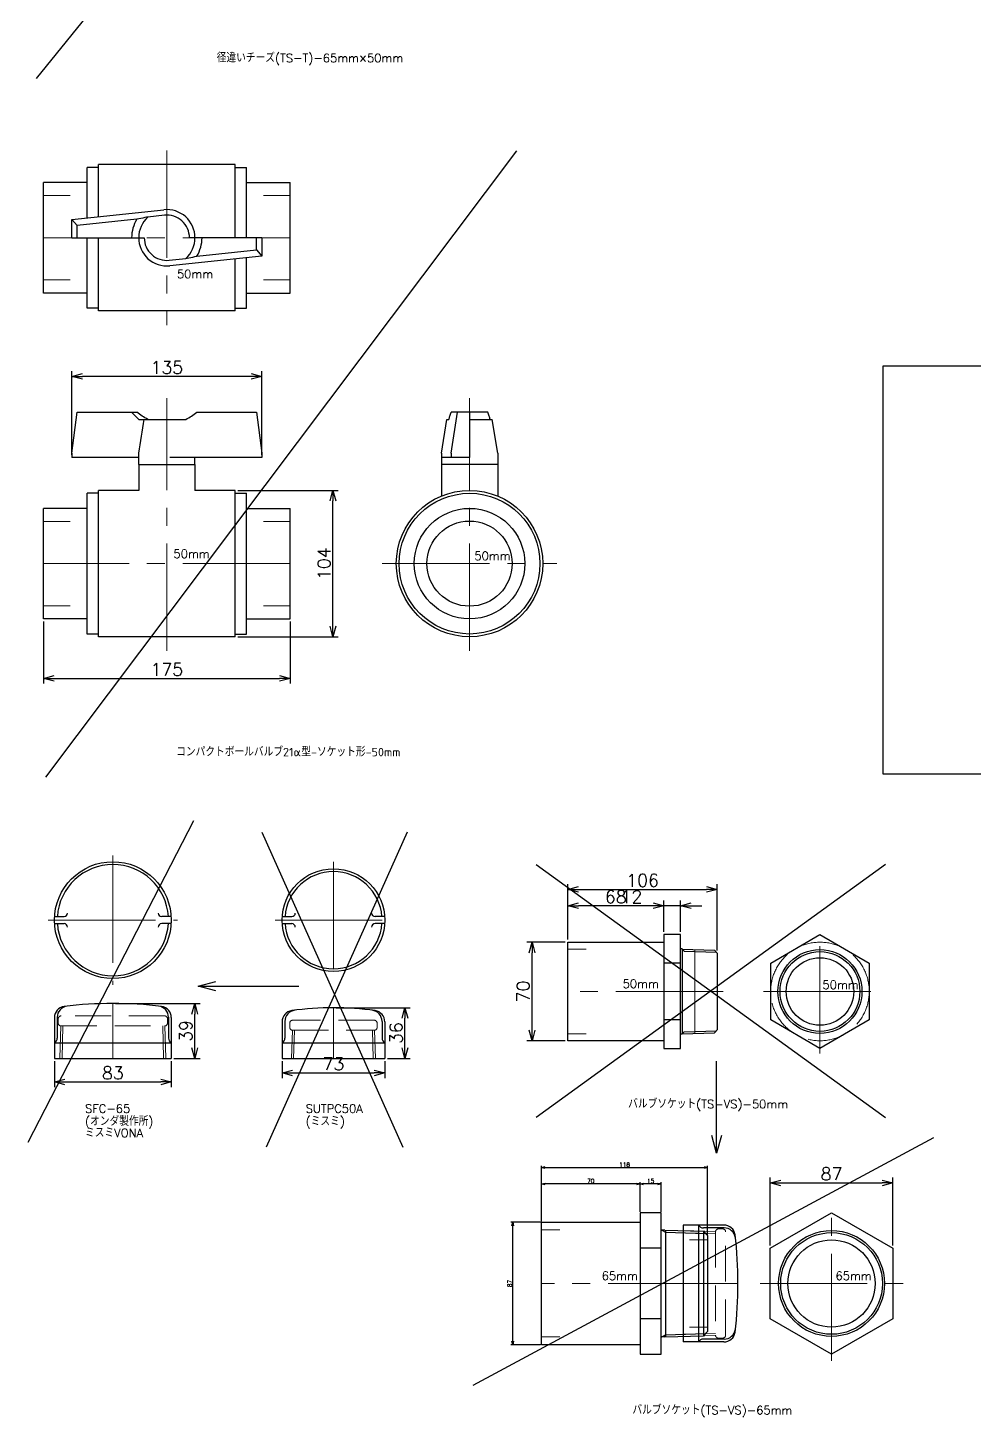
# Model space of a CAD drawing. Header units: millimetres. Extents: x -8731 to 85711, y -14522 to 31379.
# Drawn here: x 47389 to 48061, y -2396 to -1409 of the extents above; entities that cross this region are included whole.
import ezdxf

# ---------------------------------------------------------------- set-up
doc = ezdxf.new("R2010")
doc.units = ezdxf.units.MM
doc.header["$LTSCALE"] = 4
doc.header["$PDMODE"] = 99
doc.header["$PDSIZE"] = 1
doc.linetypes.add('CENTER2', pattern=[28.575, 19.05, -3.175, 3.175, -3.175])
doc.linetypes.add('HIDDEN', pattern=[9.525, 6.35, -3.175])
for name, color, linetype, lineweight in [('01_NORMAL', 7, 'Continuous', 25), ('04_HIDDEN', 2, 'HIDDEN', 13), ('05_CENTER', 4, 'CENTER2', 13), ('08_DIM', 3, 'Continuous', 13)]:
    doc.layers.add(name, color=color, linetype=linetype, lineweight=lineweight)
doc.layers.add('10_DRAFT', color=8, linetype='Continuous', lineweight=0, plot=False)
doc.styles.add('KSS_TXT', font='txt.shx', dxfattribs={"bigfont": 'extfont2.shx'})
doc.dimstyles.new('KSS_DIM', dxfattribs={"dimscale": 3, "dimtxt": 3, "dimasz": 2.5, "dimexe": 1.25, "dimexo": 0.625, "dimtad": 1, "dimdsep": 46, "dimtxsty": 'KSS_TXT', "dimblk": 'OPEN30', "dimcen": 0, "dimazin": 2, "dimtfac": 0.75, "dimtmove": 0, "dimatfit": 3, "dimldrblk": 'OPEN30', "dimfxl": 1, "dimtolj": 1, "dimarcsym": 0})

# ---------------------------------------------------------------- blocks, each defined once
blk = doc.blocks.new('SFC-65a_1')
at = {"color": 0}
for p, q in [((-41.5, 29.03), (-41.5, 0)), ((-39.5, 29.24), (-39.5, 14.46)), ((39.5, 29.24), (39.5, 14.46)), ((41.5, 29.03), (41.5, 0)), ((-41.5, 11), (41.5, 11)), ((-41.5, 0), (41.5, 0))]:
    blk.add_line(p, q, dxfattribs=at)
for centre, radius, start, end in [((-33.5, 29.03), 8, 97.91371, 180.00002), ((-31.5, 29.24), 8, 97.35517, 179.99996), ((0, -254.39), 293.39, 83.22697, 96.77305), ((31.5, 29.24), 8, 0.00004, 82.64485), ((33.5, 29.03), 8, 0, 82.08631), ((-43.5, 14.46), 4, 300.00007, 359.99998), ((43.5, 14.46), 4, 180.00004, 239.99991)]:
    blk.add_arc(centre, radius, start, end, dxfattribs=at)
at = {"layer": '04_HIDDEN', "color": 0}
for p, q in [((36.79, 30.2), (-36.78, 30.2)), ((-38.78, 28.2), (-38.78, 25.09)), ((-37.59, 0.09), (-36.96, 23.1)), ((-36.78, 23.09), (36.79, 23.09)), ((-36.06, 0.09), (-35.44, 23.09)), ((36.06, 0.09), (35.44, 23.09)), ((37.59, 0.09), (36.96, 23.1)), ((38.79, 25.09), (38.79, 28.2))]:
    blk.add_line(p, q, dxfattribs=at)
for centre, start, end in [((-36.78, 28.2), 90, 180), ((36.79, 28.2), 0, 90), ((-36.78, 25.09), 180, 270), ((36.79, 25.09), 270, 0)]:
    blk.add_arc(centre, 2, start, end, dxfattribs=at)
at = {"layer": '10_DRAFT'}
blk.add_line((0, 39), (0, 0), dxfattribs=at)
blk = doc.blocks.new('バルブソケット(TS-VS)-65mma_1')
at = {"color": 0}
for p, q in [((70, 50.21), (70, -50.21)), ((85, 50.21), (70, 50.21)), ((85, -50.21), (85, 50.21)), ((0, -43.5), (0, 43.5)), ((0, 43.5), (70, 43.5)), ((87.69, 37.99), (85, 37.99)), ((85.42, 37.99), (88, 36.5)), ((87.69, 37.99), (115, 37.14)), ((88, 37.98), (88, -37.98)), ((88, 36.5), (116.48, 35.61)), ((115, 37.14), (115, -37.14)), ((115, 37.14), (118, 34.05)), ((118, 34.05), (118, -34.05)), ((85, 25.1), (70, 25.1)), ((85, -25.1), (70, -25.1)), ((87.69, -37.99), (85, -37.99)), ((85.42, -37.99), (88, -36.5)), ((87.69, -37.99), (115, -37.14)), ((88, -36.5), (116.48, -35.61)), ((115, -37.14), (118, -34.05)), ((70, -43.5), (0, -43.5)), ((70, -50.21), (85, -50.21))]:
    blk.add_line(p, q, dxfattribs=at)
at = {"layer": '05_CENTER', "color": 0}
blk.add_line((123.49, 0), (0, 0), dxfattribs=at)
at = {"layer": '10_DRAFT'}
for p, q in [((0, 38), (12.94, 38)), ((100.54, -37.59), (100.54, 37.59)), ((105.06, 31), (118, 31)), ((0, -38), (12.94, -38)), ((105.06, -31), (118, -31))]:
    blk.add_line(p, q, dxfattribs=at)
at = {"layer": '10_DRAFT', "style": 'KSS_TXT'}
blk.add_text('65mm', height=6, dxfattribs=at).set_placement((42.71, 2.46))
blk = doc.blocks.new('SFC-65b_1')
at = {"color": 0}
for p, q in [((-41.42, 2.5), (-34.69, 2.5)), ((41.42, 2.5), (34.69, 2.5)), ((-41.42, -2.5), (-34.69, -2.5)), ((41.42, -2.5), (34.69, -2.5))]:
    blk.add_line(p, q, dxfattribs=at)
blk.add_circle((0, 0), 41.5, dxfattribs=at)
for centre, radius, start, end in [((0, 0), 39.5, 3.62875, 176.37125), ((-34.69, 5), 2.5, 270.00002, 0), ((34.69, 5), 2.5, 180, 269.99998), ((0, 0), 39.5, 183.62874, 356.37126), ((-34.69, -5), 2.5, 0, 89.99998), ((34.69, -5), 2.5, 90.00002, 180)]:
    blk.add_arc(centre, radius, start, end, dxfattribs=at)
at = {"layer": '05_CENTER', "color": 0}
for p, q in [((0, 45.88), (0, -45.88)), ((-45.88, 0), (45.88, 0))]:
    blk.add_line(p, q, dxfattribs=at)
blk = doc.blocks.new('_Open30')
at = {"color": 0, "linetype": 'ByBlock', "lineweight": -2}
for p, q in [((-1, 0.268), (0, 0)), ((0, 0), (-1, -0.268)), ((0, 0), (-1, 0))]:
    blk.add_line(p, q, dxfattribs=at)
blk = doc.blocks.new('バルブソケット(TS-VS)-65mmb_1')
at = {"color": 0}
for p, q in [((-43.5, 25.11), (0, 50.23)), ((0, 50.23), (43.5, 25.11)), ((-43.5, -25.11), (-43.5, 25.11)), ((43.5, 25.11), (43.5, -25.11)), ((0, -50.23), (-43.5, -25.11)), ((43.5, -25.11), (0, -50.23))]:
    blk.add_line(p, q, dxfattribs=at)
for radius in [37.59, 36.11, 31]:
    blk.add_circle((0, 0), radius, dxfattribs=at)
at = {"layer": '05_CENTER', "color": 0}
for p, q in [((0, -55.02), (0, 55.02)), ((-50.8, 0), (50.8, 0))]:
    blk.add_line(p, q, dxfattribs=at)
at = {"layer": '10_DRAFT', "style": 'KSS_TXT'}
blk.add_text('65mm', height=6, dxfattribs=at).set_placement((2.84, 2.46))
blk = doc.blocks.new('*D1099')
at = {"layer": '08_DIM', "color": 0, "lineweight": -2, "transparency": 16777216}
for p, q in [((47916.44, -2273.98), (47916.44, -2225.73)), ((47923.94, -2229.48), (47995.94, -2229.48)), ((48003.44, -2273.98), (48003.44, -2225.73))]:
    blk.add_line(p, q, dxfattribs=at)
at = {"layer": 'Defpoints', "color": 0, "transparency": 16777216}
for p in [(48003.44, -2229.48), (47916.44, -2275.86), (48003.44, -2275.86)]:
    blk.add_point(p, dxfattribs=at)
at = {"layer": '08_DIM', "color": 0, "lineweight": -2, "transparency": 16777216, "xscale": 7.5, "yscale": 7.5, "zscale": 7.5, "rotation": 180}
blk.add_blockref('_Open30', (47916.44, -2229.48), dxfattribs=at)
at = {"layer": '08_DIM', "color": 0, "lineweight": -2, "transparency": 16777216, "xscale": 7.5, "yscale": 7.5, "zscale": 7.5}
blk.add_blockref('_Open30', (48003.44, -2229.48), dxfattribs=at)
at = {"layer": '08_DIM', "color": 0, "transparency": 16777216, "insert": (47959.94, -2223.11), "char_height": 9, "attachment_point": 5, "style": 'KSS_TXT'}
blk.add_mtext('\\A1;87', dxfattribs=at)
blk = doc.blocks.new('*D1100')
at = {"layer": '08_DIM', "color": 0, "lineweight": -2, "transparency": 16777216}
for p, q in [((47753.94, -2256.85), (47753.94, -2217.38)), ((47756.44, -2218.63), (47869.44, -2218.63)), ((47871.94, -2266.3), (47871.94, -2217.38))]:
    blk.add_line(p, q, dxfattribs=at)
at = {"layer": 'Defpoints', "color": 0, "transparency": 16777216}
for p in [(47871.94, -2218.63), (47753.94, -2257.47), (47871.94, -2266.93)]:
    blk.add_point(p, dxfattribs=at)
at = {"layer": '08_DIM', "color": 0, "lineweight": -2, "transparency": 16777216, "xscale": 2.5, "yscale": 2.5, "zscale": 2.5, "rotation": 180}
blk.add_blockref('_Open30', (47753.94, -2218.63), dxfattribs=at)
at = {"layer": '08_DIM', "color": 0, "lineweight": -2, "transparency": 16777216, "xscale": 2.5, "yscale": 2.5, "zscale": 2.5}
blk.add_blockref('_Open30', (47871.94, -2218.63), dxfattribs=at)
at = {"layer": '08_DIM', "color": 0, "transparency": 16777216, "insert": (47812.94, -2216.51), "char_height": 3, "attachment_point": 5, "style": 'KSS_TXT'}
blk.add_mtext('\\A1;118', dxfattribs=at)
blk = doc.blocks.new('*D1101')
at = {"layer": '08_DIM', "color": 0, "lineweight": -2, "transparency": 16777216}
for p, q in [((47753.94, -2256.85), (47753.94, -2229.01)), ((47821.44, -2230.26), (47756.44, -2230.26)), ((47823.94, -2250.13), (47823.94, -2229.01))]:
    blk.add_line(p, q, dxfattribs=at)
at = {"layer": 'Defpoints', "color": 0, "transparency": 16777216}
for p in [(47753.94, -2230.26), (47753.94, -2257.47), (47823.94, -2250.76)]:
    blk.add_point(p, dxfattribs=at)
at = {"layer": '08_DIM', "color": 0, "lineweight": -2, "transparency": 16777216, "xscale": 2.5, "yscale": 2.5, "zscale": 2.5, "rotation": 180}
blk.add_blockref('_Open30', (47753.94, -2230.26), dxfattribs=at)
at = {"layer": '08_DIM', "color": 0, "lineweight": -2, "transparency": 16777216, "xscale": 2.5, "yscale": 2.5, "zscale": 2.5}
blk.add_blockref('_Open30', (47823.94, -2230.26), dxfattribs=at)
at = {"layer": '08_DIM', "color": 0, "transparency": 16777216, "insert": (47788.94, -2228.14), "char_height": 3, "attachment_point": 5, "style": 'KSS_TXT'}
blk.add_mtext('\\A1;70', dxfattribs=at)
blk = doc.blocks.new('*D1102')
at = {"layer": '08_DIM', "color": 0, "lineweight": -2, "transparency": 16777216}
for p, q in [((47823.94, -2250.13), (47823.94, -2229.01)), ((47836.44, -2230.26), (47826.44, -2230.26)), ((47838.94, -2250.13), (47838.94, -2229.01))]:
    blk.add_line(p, q, dxfattribs=at)
at = {"layer": 'Defpoints', "color": 0, "transparency": 16777216}
for p in [(47823.94, -2230.26), (47823.94, -2250.76), (47838.94, -2250.76)]:
    blk.add_point(p, dxfattribs=at)
at = {"layer": '08_DIM', "color": 0, "lineweight": -2, "transparency": 16777216, "xscale": 2.5, "yscale": 2.5, "zscale": 2.5, "rotation": 180}
blk.add_blockref('_Open30', (47823.94, -2230.26), dxfattribs=at)
at = {"layer": '08_DIM', "color": 0, "lineweight": -2, "transparency": 16777216, "xscale": 2.5, "yscale": 2.5, "zscale": 2.5}
blk.add_blockref('_Open30', (47838.94, -2230.26), dxfattribs=at)
at = {"layer": '08_DIM', "color": 0, "transparency": 16777216, "insert": (47831.44, -2228.14), "char_height": 3, "attachment_point": 5, "style": 'KSS_TXT'}
blk.add_mtext('\\A1;15', dxfattribs=at)
blk = doc.blocks.new('*D1103')
at = {"layer": '08_DIM', "color": 0, "lineweight": -2, "transparency": 16777216}
for p, q in [((47753.31, -2257.47), (47732.23, -2257.47)), ((47733.48, -2341.97), (47733.48, -2259.97)), ((47753.31, -2344.47), (47732.23, -2344.47))]:
    blk.add_line(p, q, dxfattribs=at)
at = {"layer": 'Defpoints', "color": 0, "transparency": 16777216}
for p in [(47733.48, -2257.47), (47753.94, -2257.47), (47753.94, -2344.47)]:
    blk.add_point(p, dxfattribs=at)
at = {"layer": '08_DIM', "color": 0, "lineweight": -2, "transparency": 16777216, "xscale": 2.5, "yscale": 2.5, "zscale": 2.5}
for p, rotation in [((47733.48, -2257.47), 90), ((47733.48, -2344.47), 270)]:
    blk.add_blockref('_Open30', p, dxfattribs=dict(at, rotation=rotation))
at = {"layer": '08_DIM', "color": 0, "transparency": 16777216, "insert": (47731.36, -2300.97), "char_height": 3, "attachment_point": 5, "rotation": 90, "style": 'KSS_TXT'}
blk.add_mtext('\\A1;87', dxfattribs=at)
blk = doc.blocks.new('*D1104')
at = {"layer": '08_DIM', "color": 0, "lineweight": -2, "transparency": 16777216}
for p, q in [((47451.36, -2102.08), (47511.44, -2102.08)), ((47507.69, -2133.58), (47507.69, -2109.58)), ((47492.86, -2141.08), (47511.44, -2141.08))]:
    blk.add_line(p, q, dxfattribs=at)
at = {"layer": 'Defpoints', "color": 0, "transparency": 16777216}
for p in [(47449.48, -2102.08), (47507.69, -2102.08), (47490.98, -2141.08)]:
    blk.add_point(p, dxfattribs=at)
at = {"layer": '08_DIM', "color": 0, "lineweight": -2, "transparency": 16777216, "xscale": 7.5, "yscale": 7.5, "zscale": 7.5}
for p, rotation in [((47507.69, -2102.08), 90), ((47507.69, -2141.08), 270)]:
    blk.add_blockref('_Open30', p, dxfattribs=dict(at, rotation=rotation))
at = {"layer": '08_DIM', "color": 0, "transparency": 16777216, "insert": (47501.32, -2121.58), "char_height": 9, "attachment_point": 5, "rotation": 90, "style": 'KSS_TXT'}
blk.add_mtext('\\A1;39', dxfattribs=at)
blk = doc.blocks.new('*D1105')
at = {"layer": '08_DIM', "color": 0, "lineweight": -2, "transparency": 16777216}
for p, q in [((47407.98, -2142.96), (47407.98, -2161.54)), ((47490.98, -2142.96), (47490.98, -2161.54)), ((47415.48, -2157.79), (47483.48, -2157.79))]:
    blk.add_line(p, q, dxfattribs=at)
at = {"layer": 'Defpoints', "color": 0, "transparency": 16777216}
for p in [(47407.98, -2141.08), (47490.98, -2141.08), (47490.98, -2157.79)]:
    blk.add_point(p, dxfattribs=at)
at = {"layer": '08_DIM', "color": 0, "lineweight": -2, "transparency": 16777216, "xscale": 7.5, "yscale": 7.5, "zscale": 7.5, "rotation": 180}
blk.add_blockref('_Open30', (47407.98, -2157.79), dxfattribs=at)
at = {"layer": '08_DIM', "color": 0, "lineweight": -2, "transparency": 16777216, "xscale": 7.5, "yscale": 7.5, "zscale": 7.5}
blk.add_blockref('_Open30', (47490.98, -2157.79), dxfattribs=at)
at = {"layer": '08_DIM', "color": 0, "transparency": 16777216, "insert": (47449.48, -2151.42), "char_height": 9, "attachment_point": 5, "style": 'KSS_TXT'}
blk.add_mtext('\\A1;83', dxfattribs=at)
blk = doc.blocks.new('SUTPC50Ab_1_1_1')
at = {"color": 0}
for p, q in [((-36.414276, 2.500004), (-29.601456, 2.500004)), ((36.414276, 2.500004), (29.601456, 2.500004)), ((-36.414276, -2.5), (-29.601456, -2.5)), ((36.414276, -2.5), (29.601456, -2.5))]:
    blk.add_line(p, q, dxfattribs=at)
blk.add_circle((0, 0), 36.5, dxfattribs=at)
for centre, radius, start, end in [((0, 0), 34.5, 4.155511, 175.84448), ((-29.601456, 5.000004), 2.5, 270.00002, 0), ((29.601456, 5.000004), 2.5, 180.00002, 270), ((0, 0), 34.5, 184.15552, 355.84449), ((-29.601456, -5), 2.5, 0, 89.999982), ((29.601456, -5), 2.5, 89.999982, 179.99996)]:
    blk.add_arc(centre, radius, start, end, dxfattribs=at)
at = {"layer": '05_CENTER', "color": 0}
for p, q in [((0, 41.500004), (0, -41.5)), ((-41.5, 0), (41.5, 0))]:
    blk.add_line(p, q, dxfattribs=at)
blk = doc.blocks.new('SUTPC50Aa_1_1_1')
at = {"color": 0}
for p, q in [((-36.5, 26.03), (-36.5, 0)), ((-34.5, 26.3), (-34.5, 14.46)), ((34.5, 26.3), (34.5, 14.46)), ((36.5, 26.03), (36.5, 0)), ((-36.5, 11), (36.5, 11)), ((-36.5, 0), (36.5, 0))]:
    blk.add_line(p, q, dxfattribs=at)
for centre, radius, start, end in [((-28.5, 26.03), 8, 97.91371, 180.00002), ((-26.5, 26.3), 8, 97.35517, 179.99996), ((0, -179), 215, 82.08631, 97.91371), ((26.5, 26.3), 8, 0.00004, 82.64485), ((28.5, 26.03), 8, 0, 82.08631), ((-38.5, 14.46), 4, 300.00007, 359.99998), ((38.5, 14.46), 4, 180.00004, 239.99991)]:
    blk.add_arc(centre, radius, start, end, dxfattribs=at)
at = {"layer": '04_HIDDEN', "color": 0}
for p, q in [((-31, 25.12), (-31, 22)), ((-29.81, 0), (-29.18, 20.01)), ((29, 27.12), (-29, 27.12)), ((-29, 20), (29, 20)), ((-28.28, 0), (-27.66, 20)), ((28.28, 0), (27.66, 20)), ((29.81, 0), (29.18, 20.01)), ((31, 22), (31, 25.12))]:
    blk.add_line(p, q, dxfattribs=at)
for centre, start, end in [((-29, 25.12), 90, 180), ((-29, 22), 180, 270), ((29, 25.12), 0, 90), ((29, 22), 270, 0)]:
    blk.add_arc(centre, 2, start, end, dxfattribs=at)
at = {"layer": '10_DRAFT'}
blk.add_line((0, 36), (0, 0), dxfattribs=at)
blk = doc.blocks.new('*D1508')
at = {"layer": '08_DIM', "color": 0, "lineweight": -2, "transparency": 16777216}
for p, q in [((47608.05, -2105.08), (47660.73, -2105.08)), ((47656.98, -2133.58), (47656.98, -2112.58)), ((47644.55, -2141.08), (47660.73, -2141.08))]:
    blk.add_line(p, q, dxfattribs=at)
at = {"layer": 'Defpoints', "color": 0, "transparency": 16777216}
for p in [(47606.17, -2105.08), (47656.98, -2105.08), (47642.67, -2141.08)]:
    blk.add_point(p, dxfattribs=at)
at = {"layer": '08_DIM', "color": 0, "lineweight": -2, "transparency": 16777216, "xscale": 7.5, "yscale": 7.5, "zscale": 7.5}
for p, rotation in [((47656.98, -2105.08), 90), ((47656.98, -2141.08), 270)]:
    blk.add_blockref('_Open30', p, dxfattribs=dict(at, rotation=rotation))
at = {"layer": '08_DIM', "color": 0, "transparency": 16777216, "insert": (47650.6, -2123.08), "char_height": 9, "attachment_point": 5, "rotation": 90, "style": 'KSS_TXT'}
blk.add_mtext('\\A1;36', dxfattribs=at)
blk = doc.blocks.new('*D1509')
at = {"layer": '08_DIM', "color": 0, "lineweight": -2, "transparency": 16777216}
for p, q in [((47569.67, -2142.96), (47569.67, -2155.11)), ((47577.17, -2151.36), (47635.17, -2151.36)), ((47642.67, -2142.96), (47642.67, -2155.11))]:
    blk.add_line(p, q, dxfattribs=at)
at = {"layer": 'Defpoints', "color": 0, "transparency": 16777216}
for p in [(47569.67, -2141.08), (47642.67, -2141.08), (47642.67, -2151.36)]:
    blk.add_point(p, dxfattribs=at)
at = {"layer": '08_DIM', "color": 0, "lineweight": -2, "transparency": 16777216, "xscale": 7.5, "yscale": 7.5, "zscale": 7.5, "rotation": 180}
blk.add_blockref('_Open30', (47569.67, -2151.36), dxfattribs=at)
at = {"layer": '08_DIM', "color": 0, "lineweight": -2, "transparency": 16777216, "xscale": 7.5, "yscale": 7.5, "zscale": 7.5}
blk.add_blockref('_Open30', (47642.67, -2151.36), dxfattribs=at)
at = {"layer": '08_DIM', "color": 0, "transparency": 16777216, "insert": (47606.17, -2144.98), "char_height": 9, "attachment_point": 5, "style": 'KSS_TXT'}
blk.add_mtext('\\A1;73', dxfattribs=at)
blk = doc.blocks.new('バルブソケット(TS-VS)-50mma_1_1_1')
at = {"color": 0}
for p, q in [((68, 40.41), (68, -40.41)), ((80, 40.41), (68, 40.41)), ((80, -40.41), (80, 40.41)), ((0, -35), (0, 35)), ((0, 35), (68, 35)), ((81.09, 30.25), (80, 30.25)), ((81.09, 30.25), (81.09, -30.25)), ((81.09, 30.09), (104, 29.37)), ((81.09, 30.09), (82.62, 28.56)), ((80, 20.2), (68, 20.2)), ((82.62, 28.56), (105.43, 27.85)), ((104, 29.37), (106, 27.25)), ((106, 27.25), (106, -27.25)), ((80, -20.2), (68, -20.2)), ((81.09, -30.09), (82.62, -28.56)), ((81.09, -30.09), (104, -29.37)), ((82.62, -28.56), (105.43, -27.85)), ((104, -29.37), (106, -27.25)), ((68, -35), (0, -35)), ((81.09, -30.25), (80, -30.25)), ((68, -40.41), (80, -40.41))]:
    blk.add_line(p, q, dxfattribs=at)
at = {"layer": '05_CENTER', "color": 0}
blk.add_line((110.25, 0), (0, 0), dxfattribs=at)
at = {"layer": '10_DRAFT'}
for p, q in [((0, 30), (12.94, 30)), ((90.12, 29.81), (90.12, -29.81)), ((0, -30), (12.94, -30))]:
    blk.add_line(p, q, dxfattribs=at)
at = {"layer": '10_DRAFT', "style": 'KSS_TXT'}
blk.add_text('50mm', height=6, dxfattribs=at).set_placement((38.84, 2.46))
blk = doc.blocks.new('バルブソケット(TS-VS)-50mm b_1_1_1')
at = {"color": 0}
for p, q in [((-35, 20.21), (0, 40.41)), ((0, 40.41), (35, 20.21)), ((-35, -20.21), (-35, 20.21)), ((35, 20.21), (35, -20.21)), ((0, -40.41), (-35, -20.21)), ((35, -20.21), (0, -40.41))]:
    blk.add_line(p, q, dxfattribs=at)
for radius in [29.8, 28.33, 24]:
    blk.add_circle((0, 0), radius, dxfattribs=at)
at = {"layer": '04_HIDDEN', "color": 0}
blk.add_circle((0, 0), 35, dxfattribs=at)
at = {"layer": '05_CENTER', "color": 0}
for p, q in [((0, -44.04), (0, 44.04)), ((-40.15, 0), (40.15, 0))]:
    blk.add_line(p, q, dxfattribs=at)
at = {"layer": '10_DRAFT', "style": 'KSS_TXT'}
blk.add_text('50mm', height=6, dxfattribs=at).set_placement((1.79, 1.74))
blk = doc.blocks.new('*D1510')
at = {"layer": '08_DIM', "color": 0, "lineweight": -2, "transparency": 16777216}
for p, q in [((47772.71, -2056.64), (47772.71, -2017.24)), ((47780.21, -2020.99), (47871.21, -2020.99)), ((47878.71, -2064.4), (47878.71, -2017.24))]:
    blk.add_line(p, q, dxfattribs=at)
at = {"layer": 'Defpoints', "color": 0, "transparency": 16777216}
for p in [(47878.71, -2020.99), (47772.71, -2058.52), (47878.71, -2066.27)]:
    blk.add_point(p, dxfattribs=at)
at = {"layer": '08_DIM', "color": 0, "lineweight": -2, "transparency": 16777216, "xscale": 7.5, "yscale": 7.5, "zscale": 7.5, "rotation": 180}
blk.add_blockref('_Open30', (47772.71, -2020.99), dxfattribs=at)
at = {"layer": '08_DIM', "color": 0, "lineweight": -2, "transparency": 16777216, "xscale": 7.5, "yscale": 7.5, "zscale": 7.5}
blk.add_blockref('_Open30', (47878.71, -2020.99), dxfattribs=at)
at = {"layer": '08_DIM', "color": 0, "transparency": 16777216, "insert": (47825.71, -2014.61), "char_height": 9, "attachment_point": 5, "style": 'KSS_TXT'}
blk.add_mtext('\\A1;106', dxfattribs=at)
blk = doc.blocks.new('*D1511')
at = {"layer": '08_DIM', "color": 0, "lineweight": -2, "transparency": 16777216}
for p, q in [((47772.71, -2056.64), (47772.71, -2028.87)), ((47833.21, -2032.62), (47780.21, -2032.62)), ((47840.71, -2051.24), (47840.71, -2028.87))]:
    blk.add_line(p, q, dxfattribs=at)
at = {"layer": 'Defpoints', "color": 0, "transparency": 16777216}
for p in [(47772.71, -2032.62), (47772.71, -2058.52), (47840.71, -2053.11)]:
    blk.add_point(p, dxfattribs=at)
at = {"layer": '08_DIM', "color": 0, "lineweight": -2, "transparency": 16777216, "xscale": 7.5, "yscale": 7.5, "zscale": 7.5, "rotation": 180}
blk.add_blockref('_Open30', (47772.71, -2032.62), dxfattribs=at)
at = {"layer": '08_DIM', "color": 0, "lineweight": -2, "transparency": 16777216, "xscale": 7.5, "yscale": 7.5, "zscale": 7.5}
blk.add_blockref('_Open30', (47840.71, -2032.62), dxfattribs=at)
at = {"layer": '08_DIM', "color": 0, "transparency": 16777216, "insert": (47806.71, -2026.24), "char_height": 9, "attachment_point": 5, "style": 'KSS_TXT'}
blk.add_mtext('\\A1;68', dxfattribs=at)
blk = doc.blocks.new('*D1512')
at = {"layer": '08_DIM', "color": 0, "lineweight": -2, "transparency": 16777216}
for p, q in [((47833.21, -2032.62), (47809.96, -2032.62)), ((47840.71, -2051.24), (47840.71, -2028.87)), ((47852.71, -2032.62), (47840.71, -2032.62)), ((47852.71, -2051.24), (47852.71, -2028.87)), ((47860.21, -2032.62), (47867.71, -2032.62))]:
    blk.add_line(p, q, dxfattribs=at)
at = {"layer": 'Defpoints', "color": 0, "transparency": 16777216}
for p in [(47840.71, -2032.62), (47840.71, -2053.11), (47852.71, -2053.11)]:
    blk.add_point(p, dxfattribs=at)
at = {"layer": '08_DIM', "color": 0, "lineweight": -2, "transparency": 16777216, "xscale": 7.5, "yscale": 7.5, "zscale": 7.5}
blk.add_blockref('_Open30', (47840.71, -2032.62), dxfattribs=at)
at = {"layer": '08_DIM', "color": 0, "lineweight": -2, "transparency": 16777216, "xscale": 7.5, "yscale": 7.5, "zscale": 7.5, "rotation": 180}
blk.add_blockref('_Open30', (47852.71, -2032.62), dxfattribs=at)
at = {"layer": '08_DIM', "color": 0, "transparency": 16777216, "insert": (47817.83, -2026.24), "char_height": 9, "attachment_point": 5, "style": 'KSS_TXT'}
blk.add_mtext('\\A1;12', dxfattribs=at)
blk = doc.blocks.new('*D1513')
at = {"layer": '08_DIM', "color": 0, "lineweight": -2, "transparency": 16777216}
for p, q in [((47770.83, -2058.52), (47743.51, -2058.52)), ((47747.26, -2121.02), (47747.26, -2066.02)), ((47770.83, -2128.52), (47743.51, -2128.52))]:
    blk.add_line(p, q, dxfattribs=at)
at = {"layer": 'Defpoints', "color": 0, "transparency": 16777216}
for p in [(47747.26, -2058.52), (47772.71, -2058.52), (47772.71, -2128.52)]:
    blk.add_point(p, dxfattribs=at)
at = {"layer": '08_DIM', "color": 0, "lineweight": -2, "transparency": 16777216, "xscale": 7.5, "yscale": 7.5, "zscale": 7.5}
for p, rotation in [((47747.26, -2058.52), 90), ((47747.26, -2128.52), 270)]:
    blk.add_blockref('_Open30', p, dxfattribs=dict(at, rotation=rotation))
at = {"layer": '08_DIM', "color": 0, "transparency": 16777216, "insert": (47740.88, -2093.52), "char_height": 9, "attachment_point": 5, "rotation": 90, "style": 'KSS_TXT'}
blk.add_mtext('\\A1;70', dxfattribs=at)
blk = doc.blocks.new('コンパクトボールバルブ27型-ソケット形-50mmc_1_1_1')
at = {"color": 0}
for p, q in [((-20, 78.5), (-16.07, 102.5)), ((-16.07, 102.5), (-14.73, 102.5)), ((13.09, 107.5), (-13.09, 107.5)), ((-13, 78.5), (-8.63, 107.5)), ((0, 107.5), (0, 75.5)), ((0, 102.5), (16.07, 102.5)), ((20, 78.5), (16.07, 102.5)), ((-20, 78.5), (-20, 70.5)), ((-20, 70.5), (-20, 48)), ((20, 70.5), (-20, 70.5)), ((0, 75.5), (-19.88, 75.5)), ((-13, 78.5), (-13.02, 75.5)), ((20, 78.5), (20, 70.5)), ((20, 70.5), (20, 48))]:
    blk.add_line(p, q, dxfattribs=at)
for radius in [52, 50, 39.25, 30.25]:
    blk.add_circle((0, 0), radius, dxfattribs=at)
for points in [[(-14.73, 102.5), (-14.45, 103.28), (-13.89, 104.95), (-13.36, 106.62), (-13.09, 107.5)], [(14.73, 102.5), (14.45, 103.28), (13.89, 104.95), (13.36, 106.62), (13.09, 107.5)]]:
    blk.add_open_spline(points, degree=3, knots=[0, 0, 0, 0, 0.474859, 1, 1, 1, 1], dxfattribs=at)
at = {"layer": '05_CENTER', "color": 0}
for p, q in [((0, -62), (0, 117.5)), ((-62, 0), (62, 0))]:
    blk.add_line(p, q, dxfattribs=at)
blk = doc.blocks.new('コンパクトボールバルブ27型-ソケット形-50mmb_1_1_1')
at = {"color": 0}
for p, q in [((-56.5, 14.16), (-56.5, 50)), ((-48.5, 50), (-56.5, 50)), ((48.5, 52), (-48.5, 52)), ((-48.5, 15), (-48.5, 52)), ((48.5, 0), (48.5, 52)), ((48.5, 50), (56.5, 50)), ((56.5, 0), (56.5, 50)), ((-87.5, -39.25), (-87.5, 39.25)), ((-56.5, 39.25), (-87.5, 39.25)), ((56.5, 39.25), (87.5, 39.25)), ((87.5, -39.25), (87.5, 39.25)), ((-67.5, 13), (-2.1, 19.89)), ((-67.5, 0), (-67.5, 13)), ((-67.5, 13), (-63.68, 8.63)), ((-21.3, 13.09), (-63.68, 8.63)), ((-1.68, 15.98), (-13.53, 14.73)), ((-67.5, 0), (-16.07, 0)), ((-63.68, 0), (-63.68, 8.63)), ((-56.5, -50), (-56.5, 0)), ((-48.5, -52), (-48.5, 0)), ((67.5, 0), (16.07, 0)), ((63.68, -8.63), (63.68, 0)), ((67.5, 0), (67.5, -13)), ((21.3, -13.09), (63.68, -8.63)), ((63.68, -8.63), (67.5, -13)), ((1.68, -15.98), (13.53, -14.73)), ((67.5, -13), (2.1, -19.89)), ((48.5, -52), (48.5, -15)), ((56.5, -50), (56.5, -14.16)), ((-56.5, -39.25), (-87.5, -39.25)), ((56.5, -39.25), (87.5, -39.25)), ((-48.5, -50), (-56.5, -50)), ((48.5, -52), (-48.5, -52)), ((48.5, -50), (56.5, -50))]:
    blk.add_line(p, q, dxfattribs=at)
for radius, start, end in [(20, 0, 96.01354), (25, 148.42404, 180), (20, 132.55288, 180), (16.07, 0, 96.01354), (20, 180, 276.01354), (16.07, 180, 276.01354), (20, 312.55288, 0), (25, 328.42404, 0)]:
    blk.add_arc((0, 0), radius, start, end, dxfattribs=at)
for points in [[(-13.53, 14.73), (-14.2, 14.6), (-16.79, 14.09), (-19.38, 13.52), (-21.3, 13.09)], [(13.53, -14.73), (14.2, -14.6), (16.79, -14.09), (19.38, -13.52), (21.3, -13.09)]]:
    blk.add_open_spline(points, degree=3, knots=[0, 0, 0, 0, 0.258427, 1, 1, 1, 1], dxfattribs=at)
at = {"layer": '05_CENTER', "color": 0}
for p, q in [((0, 62), (0, -62)), ((87.5, 0), (-87.5, 0))]:
    blk.add_line(p, q, dxfattribs=at)
at = {"layer": '10_DRAFT'}
for p, q in [((-87.5, 30), (-68.63, 30)), ((87.5, 30), (68.63, 30)), ((-87.5, -30), (-68.63, -30)), ((87.5, -30), (68.63, -30))]:
    blk.add_line(p, q, dxfattribs=at)
at = {"layer": '10_DRAFT', "style": 'KSS_TXT'}
blk.add_text('50mm', height=6, dxfattribs=at).set_placement((7.17, -28.76))
blk = doc.blocks.new('コンパクトボールバルブ27型-ソケット形-50mma_1_1_1')
at = {"color": 0}
for p, q in [((-67.5, 78.5), (-63.68, 107.5)), ((-63.68, 107.5), (-21.3, 107.5)), ((-25, 107.5), (-20, 102.5)), ((-20, 102.5), (13.53, 102.5)), ((21.3, 107.5), (63.68, 107.5)), ((63.68, 107.5), (67.5, 78.5)), ((-67.5, 78.5), (-67.5, 75.5)), ((-20, 75.5), (-67.5, 75.5)), ((-20, 70.5), (-20, 78.5)), ((-20, 70.5), (-20, 52)), ((-20, 70.5), (20, 70.5)), ((67.5, 75.5), (2.09, 75.5)), ((20, 70.5), (20, 75.5)), ((20, 70.5), (20, 52)), ((67.5, 78.5), (67.5, 75.5)), ((-56.5, -50), (-56.5, 50)), ((-48.5, 50), (-56.5, 50)), ((-20, 52), (-48.5, 52)), ((-48.5, -52), (-48.5, 52)), ((48.5, 52), (20, 52)), ((48.5, -52), (48.5, 52)), ((48.5, 50), (56.5, 50)), ((56.5, -50), (56.5, 50)), ((-87.5, -39.25), (-87.5, 39.25)), ((-56.5, 39.25), (-87.5, 39.25)), ((56.5, 39.25), (87.5, 39.25)), ((87.5, -39.25), (87.5, 39.25)), ((-56.5, -39.25), (-87.5, -39.25)), ((56.5, -39.25), (87.5, -39.25)), ((-48.5, -50), (-56.5, -50)), ((48.5, -52), (-48.5, -52)), ((48.5, -50), (56.5, -50))]:
    blk.add_line(p, q, dxfattribs=at)
for points in [[(-13.53, 102.5), (-14.89, 103.23), (-17.53, 104.82), (-20.06, 106.59), (-21.3, 107.5)], [(13.53, 102.5), (14.89, 103.23), (17.53, 104.82), (20.06, 106.59), (21.3, 107.5)]]:
    blk.add_open_spline(points, degree=3, knots=[0, 0, 0, 0, 0.500213, 1, 1, 1, 1], dxfattribs=at)
blk.add_open_spline([(-20, 78.5), (-18.69, 86.5), (-17.38, 94.5), (-16.08, 102.5)], degree=3, dxfattribs=at)
at = {"layer": '05_CENTER', "color": 0}
for p, q in [((0, -62), (0, 117.5)), ((87.5, 0), (-87.5, 0))]:
    blk.add_line(p, q, dxfattribs=at)
at = {"layer": '10_DRAFT'}
for p, q in [((-87.5, 30), (-68.63, 30)), ((87.5, 30), (68.63, 30)), ((-87.5, -30), (-68.63, -30)), ((87.5, -30), (68.63, -30))]:
    blk.add_line(p, q, dxfattribs=at)
blk = doc.blocks.new('*D1819')
at = {"layer": '08_DIM', "color": 0, "lineweight": -2, "transparency": 16777216}
for p, q in [((47400.32, -1830.7), (47400.32, -1874.82)), ((47575.32, -1830.7), (47575.32, -1874.82)), ((47407.82, -1871.07), (47567.82, -1871.07))]:
    blk.add_line(p, q, dxfattribs=at)
at = {"layer": 'Defpoints', "color": 0, "transparency": 16777216}
for p in [(47400.32, -1828.82), (47575.32, -1828.82), (47575.32, -1871.07)]:
    blk.add_point(p, dxfattribs=at)
at = {"layer": '08_DIM', "color": 0, "lineweight": -2, "transparency": 16777216, "xscale": 7.5, "yscale": 7.5, "zscale": 7.5, "rotation": 180}
blk.add_blockref('_Open30', (47400.32, -1871.07), dxfattribs=at)
at = {"layer": '08_DIM', "color": 0, "lineweight": -2, "transparency": 16777216, "xscale": 7.5, "yscale": 7.5, "zscale": 7.5}
blk.add_blockref('_Open30', (47575.32, -1871.07), dxfattribs=at)
at = {"layer": '08_DIM', "color": 0, "transparency": 16777216, "insert": (47487.82, -1864.69), "char_height": 9, "attachment_point": 5, "style": 'KSS_TXT'}
blk.add_mtext('\\A1;175', dxfattribs=at)
blk = doc.blocks.new('*D1820')
at = {"layer": '08_DIM', "color": 0, "lineweight": -2, "transparency": 16777216}
for p, q in [((47420.32, -1712.2), (47420.32, -1652.83)), ((47547.82, -1656.58), (47427.82, -1656.58)), ((47555.32, -1712.2), (47555.32, -1652.83))]:
    blk.add_line(p, q, dxfattribs=at)
at = {"layer": 'Defpoints', "color": 0, "transparency": 16777216}
for p in [(47420.32, -1656.58), (47420.32, -1714.07), (47555.32, -1714.07)]:
    blk.add_point(p, dxfattribs=at)
at = {"layer": '08_DIM', "color": 0, "lineweight": -2, "transparency": 16777216, "xscale": 7.5, "yscale": 7.5, "zscale": 7.5, "rotation": 180}
blk.add_blockref('_Open30', (47420.32, -1656.58), dxfattribs=at)
at = {"layer": '08_DIM', "color": 0, "lineweight": -2, "transparency": 16777216, "xscale": 7.5, "yscale": 7.5, "zscale": 7.5}
blk.add_blockref('_Open30', (47555.32, -1656.58), dxfattribs=at)
at = {"layer": '08_DIM', "color": 0, "transparency": 16777216, "insert": (47487.82, -1650.2), "char_height": 9, "attachment_point": 5, "style": 'KSS_TXT'}
blk.add_mtext('\\A1;135', dxfattribs=at)
blk = doc.blocks.new('*D1821')
at = {"layer": '08_DIM', "color": 0, "lineweight": -2, "transparency": 16777216}
for p, q in [((47538.2, -1737.57), (47609.59, -1737.57)), ((47605.84, -1834.07), (47605.84, -1745.07)), ((47538.2, -1841.57), (47609.59, -1841.57))]:
    blk.add_line(p, q, dxfattribs=at)
at = {"layer": 'Defpoints', "color": 0, "transparency": 16777216}
for p in [(47536.32, -1737.57), (47605.84, -1737.57), (47536.32, -1841.57)]:
    blk.add_point(p, dxfattribs=at)
at = {"layer": '08_DIM', "color": 0, "lineweight": -2, "transparency": 16777216, "xscale": 7.5, "yscale": 7.5, "zscale": 7.5}
for p, rotation in [((47605.84, -1737.57), 90), ((47605.84, -1841.57), 270)]:
    blk.add_blockref('_Open30', p, dxfattribs=dict(at, rotation=rotation))
at = {"layer": '08_DIM', "color": 0, "transparency": 16777216, "insert": (47599.47, -1789.57), "char_height": 9, "attachment_point": 5, "rotation": 90, "style": 'KSS_TXT'}
blk.add_mtext('\\A1;104', dxfattribs=at)

msp = doc.modelspace()

# ---------------------------------------------------------------- linework, layer by layer
msp.add_line((47722.72297, -1040.16349), (47395.077, -1444.81869))
at = {"color": 3}
msp.add_line((47736.12019, -1496.2789), (47401.63604, -1941.35612), dxfattribs=at)
at = {"color": 1}
for p, q in [((47555.22658, -1980.42579), (47655.33337, -2204.0984)), ((47658.40408, -1980.42579), (47558.29729, -2204.0984)), ((47750.22171, -2003.36652), (47998.25702, -2183.06934)), ((47998.25702, -2003.36652), (47750.22171, -2183.06934))]:
    msp.add_line(p, q, dxfattribs=at)
msp.add_lwpolyline([(47996.28287, -1938.83104), (48652.51967, -1938.83104), (48652.51967, -1649.23627), (47996.28287, -1649.23627)], close=True)
at = {"layer": '01_NORMAL', "color": 2}
for p, q in [((47506.68614, -1972.22411), (47389.06195, -2200.8559)), ((48032.4633, -2197.55719), (47705.26734, -2373.50219))]:
    msp.add_line(p, q, dxfattribs=at)

# ---------------------------------------------------------------- block references
at = {"color": 4}
for name, p in [('コンパクトボールバルブ27型-ソケット形-50mmb_1_1_1', (47487.82012, -1558.07175)), ('コンパクトボールバルブ27型-ソケット形-50mma_1_1_1', (47487.82012, -1789.57175)), ('コンパクトボールバルブ27型-ソケット形-50mmc_1_1_1', (47702.82012, -1789.57175)), ('SFC-65b_1', (47449.48415, -2042.83214)), ('SUTPC50Ab_1_1_1', (47606.17153, -2042.83214)), ('バルブソケット(TS-VS)-50mm b_1_1_1', (47951.70953, -2093.51886)), ('バルブソケット(TS-VS)-50mma_1_1_1', (47772.70953, -2093.51886)), ('SFC-65a_1', (47449.48415, -2141.08338)), ('SUTPC50Aa_1_1_1', (47606.17153, -2141.08338)), ('バルブソケット(TS-VS)-65mmb_1', (47959.93576, -2300.97368)), ('バルブソケット(TS-VS)-65mma_1', (47753.93576, -2300.97368))]:
    msp.add_blockref(name, p, dxfattribs=at)
at = {"color": 4, "rotation": 270}
msp.add_blockref('SFC-65a_1', (47854.47576, -2300.97371), dxfattribs=at)

# ---------------------------------------------------------------- texts
at = {"color": 0, "style": 'KSS_TXT'}
for s, p in [('径違いチーズ(TS-T)-65mm×50mm', (47523.25433, -1433.39474)), ('コンパクトボールバルブ21α型-ソケット形-50mm', (47494.45477, -1926.45098)), ('バルブソケット(TS-VS)-50mm ', (47815.48933, -2176.51886)), ('SFC-65', (47429.70704, -2179.73788)), ('SUTPC50A', (47586.39442, -2179.73788)), ('(オンダ製作所)', (47429.70704, -2188.88635)), ('ミスミVONA', (47429.70704, -2197.0361)), ('(ミスミ)', (47586.39442, -2188.88635)), ('バルブソケット(TS-VS)-65mm', (47818.52778, -2393.97368))]:
    msp.add_text(s, height=6, dxfattribs=at).set_placement(p)
at = {"layer": '10_DRAFT', "style": 'KSS_TXT'}
for p in [(47492.54853, -1785.58738), (47706.21842, -1787.07262)]:
    msp.add_text('50mm', height=6, dxfattribs=at).set_placement(p)

# ---------------------------------------------------------------- dimensions: what is measured, and where the dimension line sits
at = {"layer": '08_DIM'}
for base, p1, p2, override, picture, middle in [((47420.32012, -1656.58195), (47555.32012, -1714.07175), (47420.32012, -1714.07175), {"dimscale": 3}, '*D1820', (47487.82012, -1650.2007)), ((47575.32012, -1871.07494), (47400.32012, -1828.82175), (47575.32012, -1828.82175), {"dimscale": 3}, '*D1819', (47487.82012, -1864.69369)), ((47878.70953, -2020.98543), (47772.70953, -2058.51886), (47878.70953, -2066.27362), {"dimscale": 3}, '*D1510', (47825.70953, -2014.61043)), ((47772.70953, -2032.61642), (47840.70953, -2053.11161), (47772.70953, -2058.51886), {"dimscale": 3}, '*D1511', (47806.70953, -2026.24142)), ((47840.70953, -2032.61642), (47852.70953, -2053.11161), (47840.70953, -2053.11161), {"dimscale": 3}, '*D1512', (47817.83453, -2026.24142)), ((47642.67153, -2151.35524), (47569.67153, -2141.08338), (47642.67153, -2141.08338), {"dimscale": 3}, '*D1509', (47606.17153, -2144.98024)), ((47871.93576, -2218.63277), (47753.93576, -2257.47368), (47871.93576, -2266.92734), {"dimscale": 1}, '*D1100', (47812.93576, -2216.50777)), ((47753.93576, -2230.26376), (47823.93576, -2250.75895), (47753.93576, -2257.47368), {"dimscale": 1}, '*D1101', (47788.93576, -2228.13876)), ((47823.93576, -2230.26376), (47838.93576, -2250.75895), (47823.93576, -2250.75895), {"dimscale": 1}, '*D1102', (47831.43576, -2228.13668))]:
    dim = msp.add_linear_dim(base=base, p1=p1, p2=p2, dimstyle='KSS_DIM', override=override, dxfattribs=at)
    dim.commit()
    dim.dimension.update_dxf_attribs({"geometry": picture, "text_midpoint": middle})
for base, p1, p2, override, picture, middle in [((47605.84283, -1737.57175), (47536.32012, -1841.57175), (47536.32012, -1737.57175), {"dimscale": 3}, '*D1821', (47599.46783, -1789.57175)), ((47747.25506, -2058.51886), (47772.70953, -2128.51886), (47772.70953, -2058.51886), {"dimscale": 3}, '*D1513', (47740.88006, -2093.51886)), ((47507.6903, -2102.08338), (47490.98415, -2141.08338), (47449.48415, -2102.08338), {"dimscale": 3}, '*D1104', (47501.3153, -2121.58338)), ((47656.97768, -2105.08333), (47642.67153, -2141.08338), (47606.17153, -2105.08333), {"dimscale": 3}, '*D1508', (47650.60268, -2123.08335)), ((47733.4813, -2257.47368), (47753.93576, -2344.47368), (47753.93576, -2257.47368), {"dimscale": 1}, '*D1103', (47731.3563, -2300.97368))]:
    dim = msp.add_linear_dim(base=base, p1=p1, p2=p2, angle=90, dimstyle='KSS_DIM', override=override, dxfattribs=at)
    dim.commit()
    dim.dimension.update_dxf_attribs({"geometry": picture, "text_midpoint": middle})
for base, p1, p2, picture, middle in [((47490.98415, -2157.79167), (47407.98415, -2141.08338), (47490.98415, -2141.08338), '*D1105', (47449.48415, -2151.41667)), ((48003.43576, -2229.4827), (47916.43576, -2275.85894), (48003.43576, -2275.85894), '*D1099', (47959.93576, -2223.1077))]:
    dim = msp.add_linear_dim(base=base, p1=p1, p2=p2, dimstyle='KSS_DIM', dxfattribs=at)
    dim.commit()
    dim.dimension.update_dxf_attribs({"geometry": picture, "text_midpoint": middle})

# ---------------------------------------------------------------- leaders
at = {"layer": '08_DIM', "color": 1}
for points in [[(47510.10264, -2089.73605), (47581.54444, -2089.73605)], [(47878.33613, -2208.3198), (47878.33613, -2143.11339)]]:
    msp.add_leader(points, dimstyle='KSS_DIM', override={"dimscale": 5}, dxfattribs=at)

doc.saveas('drawing.dxf')
